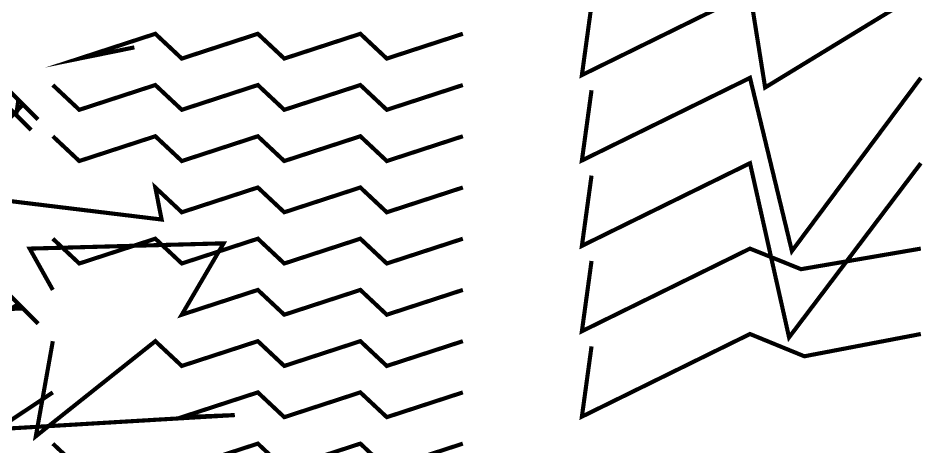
# Model space of a CAD drawing. Extents: x 0.5 to 10.7, y 0.3 to 10.6.
# Drawn here: x 7.403 to 10.443, y 2.286 to 3.728 of the extents above; entities that cross this region are included whole.
import ezdxf

# ---------------------------------------------------------------- set-up
doc = ezdxf.new("R2010")
doc.units = 0
doc.layers.get('0').update_dxf_attribs({"linetype": 'CONTINUOUS'})

msp = doc.modelspace()

# ---------------------------------------------------------------- linework, layer by layer
at = {"color": 0, "const_width": 0.013889}
for points in [[(9.32958, 3.77225), (9.29719, 3.53614), (9.86208, 3.81392), (9.91292, 3.49447), (10.4361, 3.81392)], [(7.79346, 3.62929), (7.60835, 3.59169), (7.86387, 3.67503), (7.95281, 3.59169), (8.20833, 3.67503), (8.29719, 3.59169), (8.55279, 3.67503), (8.64165, 3.59169), (8.89725, 3.67503)], [(9.32958, 3.48514), (9.29719, 3.24903), (9.86208, 3.52681), (10.0029, 2.94461), (10.4361, 3.52681)], [(7.3661, 3.49056), (7.40375, 3.45281), (7.39626, 3.40224), (7.44293, 3.35542), (7.44667, 3.35167), (7.40403, 3.39432), (7.35417, 3.44428)], [(7.51942, 3.50276), (7.60835, 3.41943), (7.86387, 3.50276), (7.95281, 3.41943), (8.20833, 3.50276), (8.29719, 3.41943), (8.55279, 3.50276), (8.64165, 3.41943), (8.89725, 3.50276)], [(7.28347, 3.29585), (7.41932, 3.43722), (7.4661, 3.3904), (7.46983, 3.38667), (7.42725, 3.42947), (7.37739, 3.47933)], [(7.51942, 3.33057), (7.60835, 3.24724), (7.86387, 3.33057), (7.95281, 3.24724), (8.20833, 3.33057), (8.29719, 3.24724), (8.55279, 3.33057), (8.64165, 3.24724), (8.89725, 3.33057)], [(9.32958, 3.19819), (9.29719, 2.96208), (9.86208, 3.23986), (9.99333, 2.65446), (10.4361, 3.23986)], [(7.24322, 3.12875), (7.88499, 3.05057), (7.86387, 3.15831), (7.95281, 3.07497), (8.20833, 3.15831), (8.29719, 3.07497), (8.55279, 3.15831), (8.64165, 3.07497), (8.89725, 3.15831)], [(7.51942, 2.98611), (7.60835, 2.90278), (7.86387, 2.98611), (7.95281, 2.90278), (8.20833, 2.98611), (8.29719, 2.90278), (8.55279, 2.98611), (8.64165, 2.90278), (8.89725, 2.98611)], [(7.51942, 2.81392), (7.44168, 2.95281), (8.09332, 2.97054), (7.95281, 2.73058), (8.20833, 2.81392), (8.29719, 2.73058), (8.55279, 2.81392), (8.64165, 2.73058), (8.89725, 2.81392)], [(9.32958, 2.91114), (9.29719, 2.67503), (9.86208, 2.95281), (10.0335, 2.88363), (10.4361, 2.95281)], [(7.36626, 2.80447), (7.40403, 2.76665), (7.14264, 2.59999)], [(7.30735, 2.74858), (7.4196, 2.75125), (7.46636, 2.70443), (7.47017, 2.70068), (7.42736, 2.74333), (7.3775, 2.79318)], [(7.51942, 2.64165), (7.46235, 2.32194), (7.86387, 2.64165), (7.95281, 2.55832), (8.20833, 2.64165), (8.29719, 2.55832), (8.55279, 2.64165), (8.64165, 2.55832), (8.89725, 2.64165)], [(9.32958, 2.62403), (9.29719, 2.38792), (9.86208, 2.66569), (10.0447, 2.59082), (10.4361, 2.66569)], [(7.51942, 2.46946), (7.3335, 2.34581), (8.13097, 2.39318), (7.95281, 2.38612), (8.20833, 2.46946), (8.29719, 2.38612), (8.55279, 2.46946), (8.64165, 2.38612), (8.89725, 2.46946)], [(7.51942, 2.29719), (7.60835, 2.21386), (8.46957, 1.96778), (7.95281, 2.21386), (8.20833, 2.29719), (8.29719, 2.21386), (8.55279, 2.29719), (8.64165, 2.21386), (8.89725, 2.29719)]]:
    msp.add_lwpolyline(points, dxfattribs=at)

doc.saveas('drawing.dxf')
